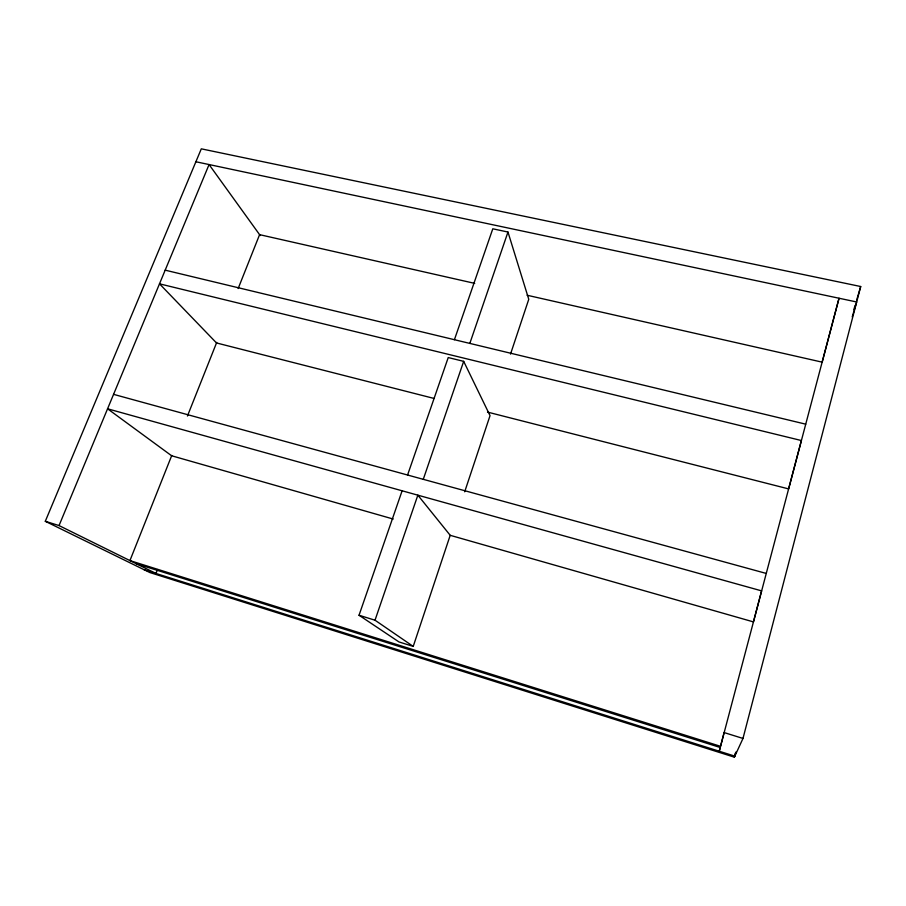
<?xml version="1.0" encoding="UTF-8"?>
<svg xmlns="http://www.w3.org/2000/svg" width="906" height="906" viewBox="0 0 906 906"><rect width="100%" height="100%" fill="white"/><g stroke="black" fill="none" stroke-linecap="round" stroke-linejoin="round"><path stroke-width="1.36" d="M734.358 757.167L742.988 738.447L860.7 286.523L201.302 148.833L45.3 521.29L149.83 572.535L734.358 757.167L735.423 753.067M735.887 752.059L734.823 756.148L144.043 569.704M720.338 747.144L719.251 751.244L724.12 732.569L742.988 738.447M853.905 309.376L855.105 305.345M856.702 299.965L860.7 286.523M852.229 316.885L856.668 301.981L195.889 161.755M413.227 646.408L450.203 535.31L417.847 495.163L375.016 620.214L413.227 646.408L399.002 641.946L359.036 615.242L402.117 490.792M464.687 491.799L490.033 415.65L463.679 361.347L448.232 357.553L407.575 475.016M510.52 354.099L528.764 299.286L507.972 232.038L492.796 228.799L454.416 339.705M423.272 479.331L463.679 361.347M469.829 343.408L507.972 232.038M157.519 569.523L155.979 573.464L59.037 525.571L45.3 521.29M171.755 455.458L129.932 560.599L720.542 746.317L839.035 298.244L822.172 362.162L527.099 295.243M187.44 416.024L216.715 342.423M238.153 288.538L259.592 234.654L474.71 283.374M59.037 525.571L209.071 164.552L260.215 235.526M165.175 270.158L805.717 424.167M434.133 398.47L216.511 342.955L159.501 283.827L801.391 440.531L788.639 488.912L487.519 412.094M113.567 394.348L766.227 573.43M393.215 519.036L171.63 455.763L107.565 408.787L761.606 590.871L753.452 621.901L450.305 535.344M359.036 615.242L375.016 620.214M136.16 563.679L720.225 747.495"/></g></svg>
